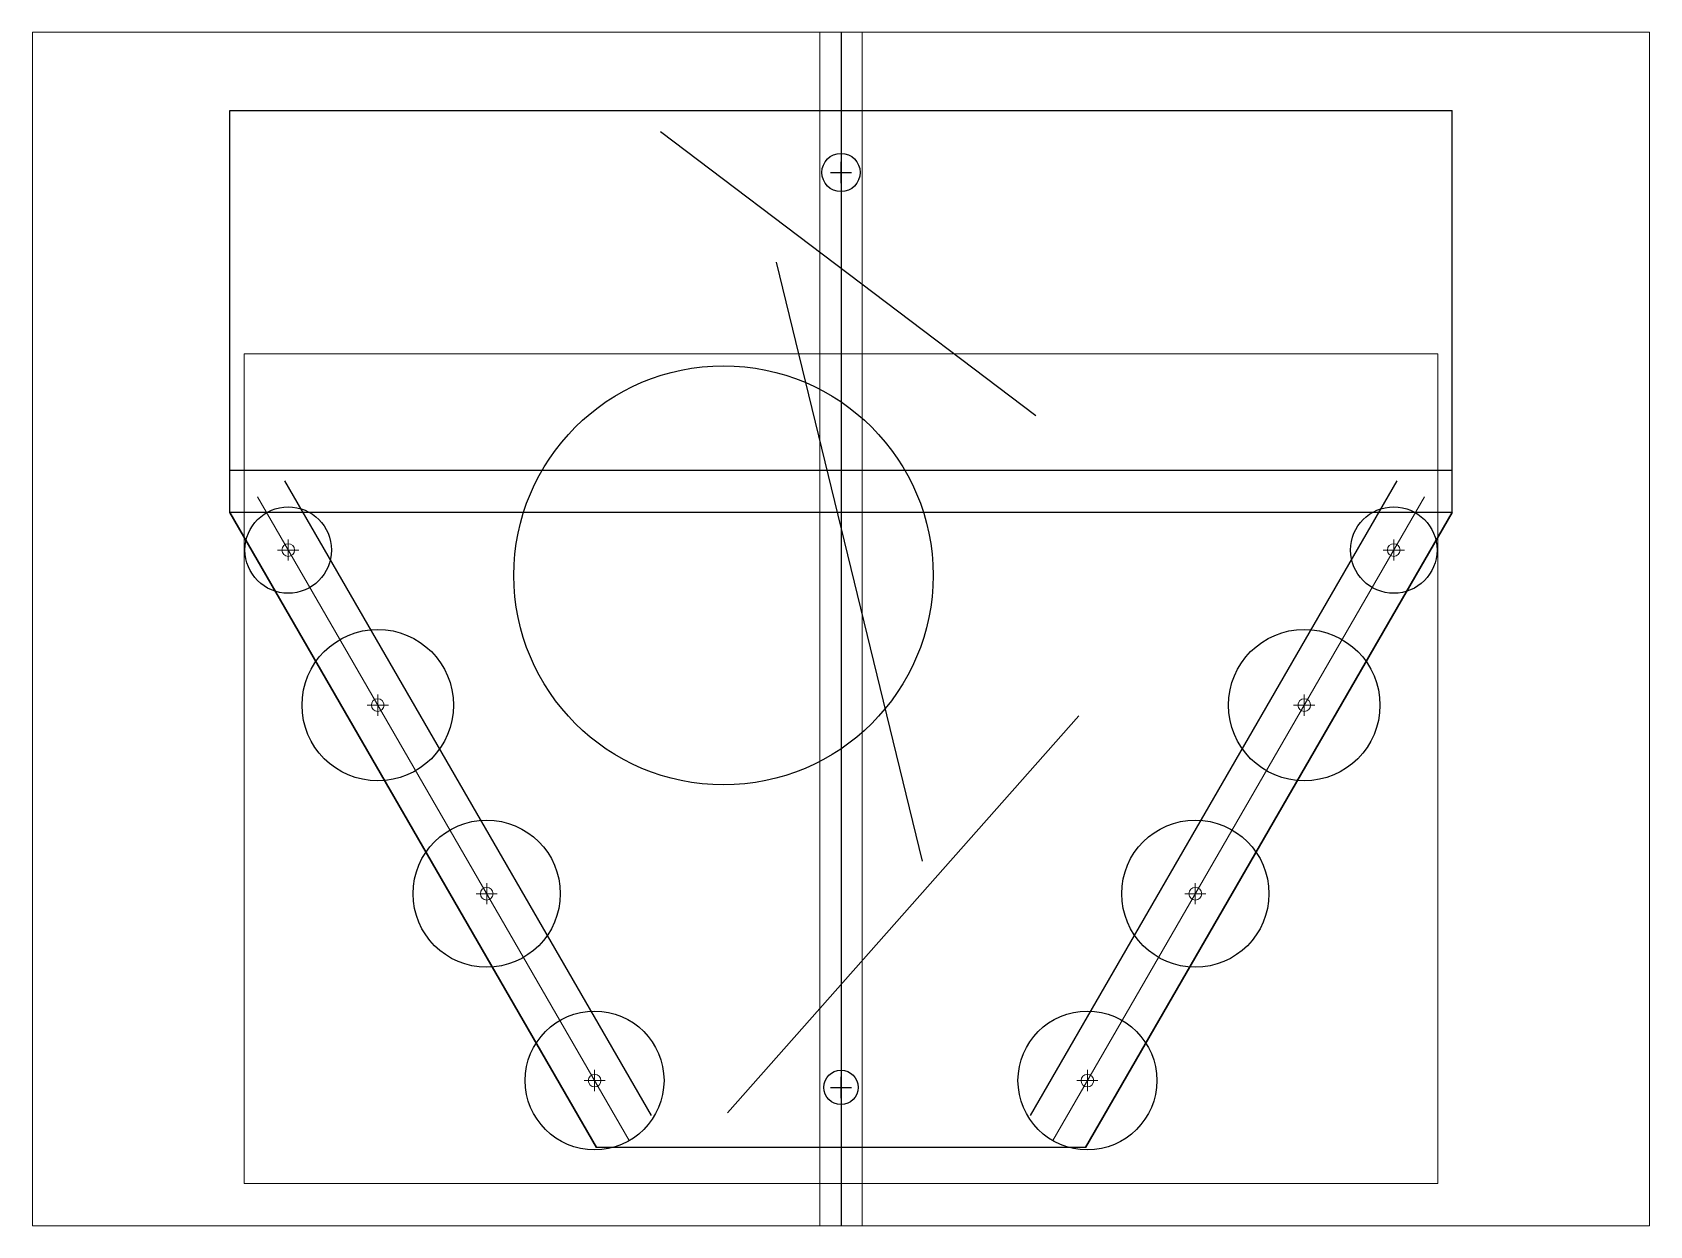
# Model space of a CAD drawing. Header units: millimetres. Extents: x 1388 to 8110, y -1425 to 5021.
# Drawn here: x 2564.2 to 2946.2, y 3921.5 to 4203.5 of the extents above; entities that cross this region are included whole.
import ezdxf

# ---------------------------------------------------------------- set-up
doc = ezdxf.new("R2010")
doc.units = ezdxf.units.MM

msp = doc.modelspace()

# ---------------------------------------------------------------- linework, layer by layer
for p, q in [((2755.22, 4203.464), (2755.22, 3921.464)), ((2610.882, 4089.964), (2610.882, 4184.964)), ((2610.882, 4184.964), (2899.557, 4184.964)), ((2755.22, 4184.964), (2755.22, 3939.964)), ((2899.557, 4089.964), (2899.557, 4184.964)), ((2610.882, 4099.964), (2899.557, 4099.964)), ((2710.475, 3947.464), (2623.872, 4097.464)), ((2799.964, 3947.464), (2886.567, 4097.464)), ((2697.485, 3939.964), (2610.882, 4089.964)), ((2610.882, 4089.964), (2697.485, 3939.964)), ((2812.955, 3939.964), (2899.557, 4089.964)), ((2812.955, 3939.964), (2899.557, 4089.964)), ((2899.557, 4089.964), (2812.955, 3939.964))]:
    msp.add_line(p, q)
at = {"color": 5}
for p, q in [((2712.571, 4179.999), (2801.206, 4112.952)), ((2755.22, 4167.847), (2755.22, 4172.847)), ((2752.72, 4170.347), (2757.72, 4170.347)), ((2739.917, 4149.164), (2774.408, 4007.608)), ((2728.428, 3948.139), (2811.426, 4041.943)), ((2752.72, 3954.124), (2757.72, 3954.124)), ((2755.22, 3951.624), (2755.22, 3956.624))]:
    msp.add_line(p, q, dxfattribs=at)
at = {"lineweight": 5}
for p, q in [((2705.22, 3941.567), (2617.377, 4093.714)), ((2805.22, 3941.567), (2893.062, 4093.714)), ((2624.648, 4078.621), (2624.648, 4083.621)), ((2885.791, 4078.621), (2885.791, 4083.621)), ((2622.148, 4081.121), (2627.148, 4081.121)), ((2888.291, 4081.121), (2883.291, 4081.121)), ((2645.808, 4041.97), (2645.808, 4046.97)), ((2864.631, 4041.97), (2864.631, 4046.97)), ((2643.308, 4044.47), (2648.308, 4044.47)), ((2867.131, 4044.47), (2862.131, 4044.47)), ((2669.032, 3999.916), (2674.032, 3999.916)), ((2671.532, 3997.416), (2671.532, 4002.416)), ((2841.408, 3999.916), (2836.408, 3999.916)), ((2838.908, 3997.416), (2838.908, 4002.416)), ((2697.022, 3953.265), (2697.022, 3958.265)), ((2813.417, 3953.265), (2813.417, 3958.265)), ((2694.522, 3955.765), (2699.522, 3955.765)), ((2815.917, 3955.765), (2810.917, 3955.765))]:
    msp.add_line(p, q, dxfattribs=at)
at = {"color": 1, "lineweight": 5}
for points in [[(2564.22, 3921.464), (2760.22, 3921.464), (2760.22, 4203.464), (2564.22, 4203.464)], [(2750.22, 3921.464), (2946.22, 3921.464), (2946.22, 4203.464), (2750.22, 4203.464)], [(2614.22, 4127.464), (2614.22, 3931.464), (2896.22, 3931.464), (2896.22, 4127.464)]]:
    msp.add_lwpolyline(points, close=True, dxfattribs=at)
for points in [[(2899.557, 4089.964), (2610.882, 4089.964)], [(2812.955, 3939.964), (2697.485, 3939.964)]]:
    msp.add_lwpolyline(points)
at = {"color": 5}
for centre, radius in [((2755.22, 4170.347), 4.521), ((2727.469, 4075.14), 49.508), ((2755.22, 3954.124), 4.064)]:
    msp.add_circle(centre, radius, dxfattribs=at)
for centre, radius in [((2624.648, 4081.121), 10.211), ((2885.791, 4081.121), 10.211), ((2645.808, 4044.47), 17.891), ((2864.631, 4044.47), 17.891), ((2671.532, 3999.916), 17.376), ((2838.908, 3999.916), 17.376), ((2697.022, 3955.765), 16.395), ((2813.417, 3955.765), 16.395)]:
    msp.add_circle(centre, radius)
at = {"lineweight": 5}
for centre in [(2624.648, 4081.121), (2885.791, 4081.121), (2645.808, 4044.47), (2864.631, 4044.47), (2671.532, 3999.916), (2838.908, 3999.916), (2697.022, 3955.765), (2813.417, 3955.765)]:
    msp.add_circle(centre, 1.5, dxfattribs=at)

doc.saveas('drawing.dxf')
